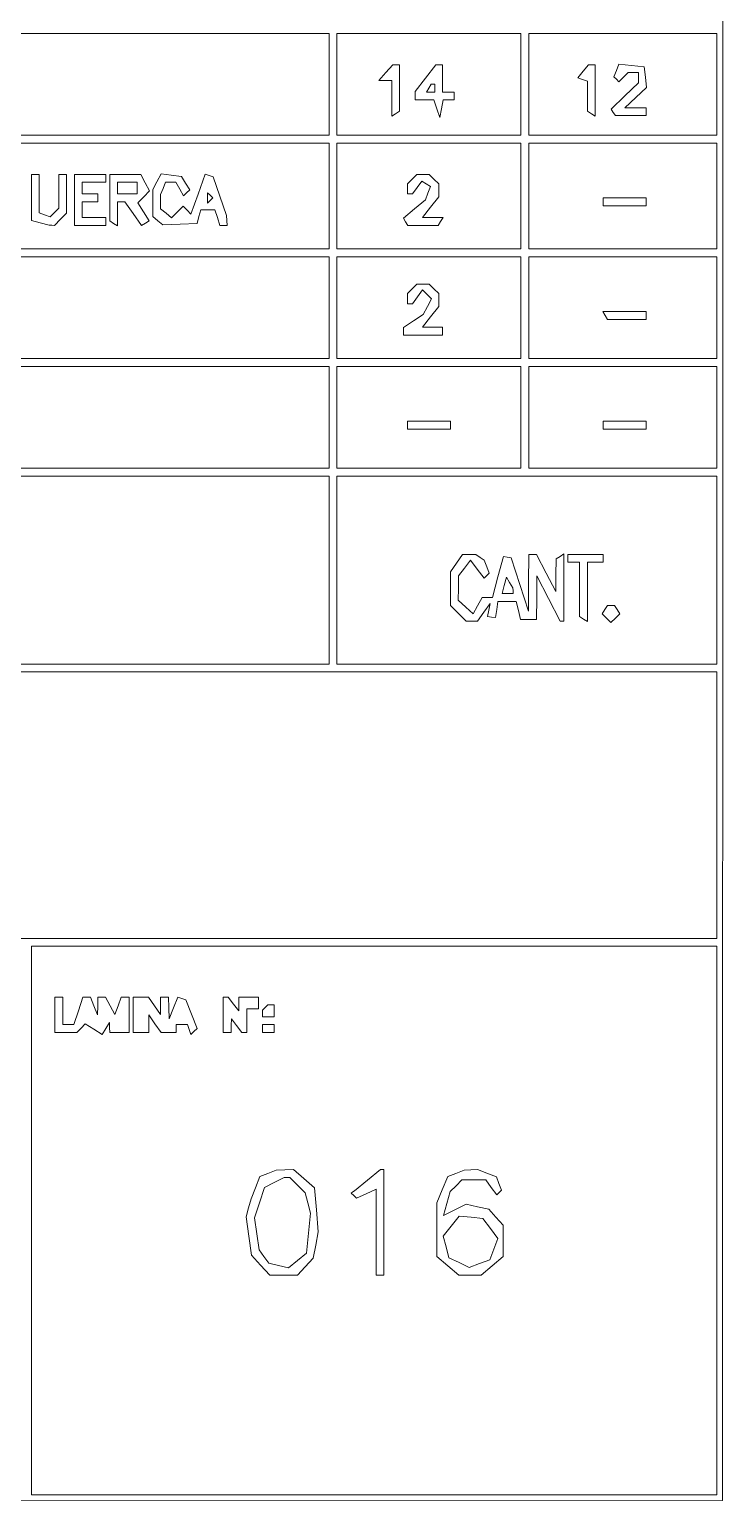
# Paper-space layout 'AN-04-DGE-016' of a CAD drawing. Header units: metres, sheet in millimetres. Extents: x 12 to 194, y 4 to 291.
# Drawn here: x 171.49 to 193.75, y 24.58 to 71.73 of the extents above; entities that cross this region are included whole.
import ezdxf

# ---------------------------------------------------------------- set-up
doc = ezdxf.new("R2010")
doc.units = ezdxf.units.M
doc.layers.add('DGE_CONTORNOS', color=7, linetype='Continuous', lineweight=0)
doc.layers.add('DGE_DATOS', color=7, linetype='Continuous', lineweight=0)

# ---------------------------------------------------------------- blocks, each defined once
blk = doc.blocks.new('LP_REF_DGE_MT_016')
at = {"layer": 'DGE_CONTORNOS'}
for points in [[(29.573, 147.42), (29.573, 24.576), (111.629, 24.607), (193.685, 24.639), (193.716, 147.451), (193.747, 270.264), (111.66, 270.264), (29.573, 270.264)], [(181.08, 69.976), (181.08, 68.346), (121.38, 68.346), (61.68, 68.346), (61.68, 69.976), (61.68, 71.607), (121.38, 71.607), (181.08, 71.607)], [(187.226, 69.976), (187.226, 68.346), (184.278, 68.346), (181.331, 68.346), (181.331, 69.976), (181.331, 71.607), (184.278, 71.607), (187.226, 71.607)], [(193.497, 69.976), (193.497, 68.346), (190.486, 68.346), (187.476, 68.346), (187.476, 69.976), (187.476, 71.607), (190.486, 71.607), (193.497, 71.607)], [(182.899, 70.352), (182.672, 70.102), (182.879, 70.102), (183.087, 70.102), (183.087, 69.53), (183.087, 68.958), (183.212, 69.036), (183.337, 69.113), (183.337, 69.858), (183.337, 70.603), (183.232, 70.603), (183.126, 70.603)], [(184.168, 70.173), (183.839, 69.742), (183.839, 69.608), (183.839, 69.475), (184.138, 69.475), (184.437, 69.475), (184.53, 69.192), (184.624, 68.91), (184.679, 69.192), (184.735, 69.475), (184.914, 69.475), (185.093, 69.475), (185.093, 69.6), (185.093, 69.725), (184.905, 69.725), (184.717, 69.725), (184.717, 70.164), (184.717, 70.603), (184.607, 70.603), (184.496, 70.603)], [(189.216, 70.395), (189.044, 70.186), (189.201, 70.133), (189.358, 70.081), (189.358, 69.597), (189.358, 69.113), (189.483, 69.036), (189.608, 68.958), (189.608, 69.781), (189.608, 70.603), (189.498, 70.603), (189.388, 70.603)], [(190.282, 70.418), (190.205, 70.216), (190.285, 70.136), (190.365, 70.056), (190.514, 70.204), (190.662, 70.352), (190.825, 70.352), (190.988, 70.352), (190.988, 70.189), (190.988, 70.025), (190.554, 69.605), (190.12, 69.184), (190.185, 69.078), (190.25, 68.973), (190.745, 68.973), (191.239, 68.973), (191.239, 69.098), (191.239, 69.224), (190.895, 69.224), (190.552, 69.224), (190.903, 69.549), (191.253, 69.874), (191.215, 70.207), (191.176, 70.541), (190.768, 70.58), (190.359, 70.619)], [(184.466, 69.851), (184.466, 69.725), (184.333, 69.725), (184.201, 69.725), (184.278, 69.851), (184.356, 69.976), (184.411, 69.976), (184.466, 69.976)], [(181.08, 66.402), (181.08, 64.709), (121.38, 64.709), (61.68, 64.709), (61.68, 66.402), (61.68, 68.095), (121.38, 68.095), (181.08, 68.095)], [(187.226, 66.402), (187.226, 64.709), (184.278, 64.709), (181.331, 64.709), (181.331, 66.402), (181.331, 68.095), (184.278, 68.095), (187.226, 68.095)], [(193.497, 66.402), (193.497, 64.709), (190.486, 64.709), (187.476, 64.709), (187.476, 66.402), (187.476, 68.095), (190.486, 68.095), (193.497, 68.095)], [(171.548, 66.354), (171.548, 65.616), (171.83, 65.54), (172.112, 65.465), (172.198, 65.463), (172.283, 65.461), (172.48, 65.658), (172.677, 65.855), (172.677, 66.474), (172.677, 67.092), (172.551, 67.092), (172.426, 67.092), (172.426, 66.552), (172.426, 66.013), (172.285, 65.872), (172.145, 65.732), (171.972, 65.798), (171.799, 65.864), (171.799, 66.478), (171.799, 67.092), (171.673, 67.092), (171.548, 67.092)], [(172.928, 66.276), (172.928, 65.461), (173.429, 65.461), (173.931, 65.461), (173.931, 65.587), (173.931, 65.712), (173.555, 65.712), (173.178, 65.712), (173.178, 65.963), (173.178, 66.214), (173.429, 66.214), (173.68, 66.214), (173.68, 66.339), (173.68, 66.465), (173.429, 66.465), (173.178, 66.465), (173.178, 66.653), (173.178, 66.841), (173.555, 66.841), (173.931, 66.841), (173.931, 66.966), (173.931, 67.092), (173.429, 67.092), (172.928, 67.092)], [(174.056, 66.347), (174.056, 65.601), (174.182, 65.524), (174.307, 65.446), (174.307, 65.83), (174.307, 66.214), (174.424, 66.214), (174.541, 66.214), (174.81, 65.836), (175.079, 65.458), (175.202, 65.534), (175.324, 65.61), (175.138, 65.894), (174.952, 66.178), (175.144, 66.369), (175.335, 66.561), (175.193, 66.826), (175.051, 67.092), (174.554, 67.092), (174.056, 67.092)], [(175.57, 66.857), (175.436, 66.606), (175.436, 66.175), (175.436, 65.743), (175.599, 65.608), (175.762, 65.473), (176.308, 65.494), (176.853, 65.516), (176.912, 65.74), (176.97, 65.963), (177.198, 65.963), (177.426, 65.963), (177.505, 65.712), (177.585, 65.461), (177.702, 65.461), (177.819, 65.461), (177.809, 65.618), (177.8, 65.775), (177.582, 66.394), (177.364, 67.014), (177.24, 67.055), (177.117, 67.096), (176.888, 66.457), (176.658, 65.819), (176.532, 65.946), (176.405, 66.072), (176.221, 65.888), (176.037, 65.703), (175.862, 65.849), (175.687, 65.994), (175.687, 66.219), (175.687, 66.444), (175.763, 66.642), (175.839, 66.841), (176.008, 66.841), (176.176, 66.841), (176.298, 66.622), (176.421, 66.404), (176.52, 66.503), (176.619, 66.602), (176.485, 66.816), (176.351, 67.029), (176.028, 67.068), (175.704, 67.107)], [(183.739, 66.941), (183.588, 66.791), (183.588, 66.628), (183.588, 66.465), (183.669, 66.465), (183.749, 66.465), (183.9, 66.672), (184.052, 66.879), (184.191, 66.793), (184.33, 66.707), (184.248, 66.495), (184.167, 66.282), (183.814, 65.986), (183.462, 65.689), (183.533, 65.575), (183.603, 65.461), (184.09, 65.461), (184.577, 65.461), (184.654, 65.587), (184.732, 65.712), (184.402, 65.712), (184.072, 65.712), (184.332, 66.043), (184.592, 66.373), (184.592, 66.582), (184.592, 66.791), (184.441, 66.941), (184.291, 67.092), (184.09, 67.092), (183.889, 67.092)], [(174.934, 66.653), (174.934, 66.465), (174.621, 66.465), (174.307, 66.465), (174.307, 66.653), (174.307, 66.841), (174.621, 66.841), (174.934, 66.841)], [(177.276, 66.256), (177.192, 66.172), (177.192, 66.339), (177.192, 66.506), (177.276, 66.423), (177.359, 66.339)], [(189.859, 66.214), (189.859, 66.088), (190.549, 66.088), (191.239, 66.088), (191.239, 66.214), (191.239, 66.339), (190.549, 66.339), (189.859, 66.339)], [(181.08, 62.828), (181.08, 61.197), (121.38, 61.197), (61.68, 61.197), (61.68, 62.828), (61.68, 64.458), (121.38, 64.458), (181.08, 64.458)], [(187.226, 62.828), (187.226, 61.197), (184.278, 61.197), (181.331, 61.197), (181.331, 62.828), (181.331, 64.458), (184.278, 64.458), (187.226, 64.458)], [(193.497, 62.828), (193.497, 61.197), (190.486, 61.197), (187.476, 61.197), (187.476, 62.828), (187.476, 64.458), (190.486, 64.458), (193.497, 64.458)], [(183.739, 63.43), (183.588, 63.279), (183.588, 63.116), (183.588, 62.953), (183.669, 62.953), (183.749, 62.953), (183.911, 63.172), (184.073, 63.392), (184.219, 63.249), (184.364, 63.105), (184.232, 62.859), (184.1, 62.612), (183.782, 62.403), (183.463, 62.195), (183.463, 62.072), (183.463, 61.95), (184.09, 61.95), (184.717, 61.95), (184.717, 62.075), (184.717, 62.2), (184.394, 62.2), (184.072, 62.2), (184.332, 62.531), (184.592, 62.861), (184.592, 63.07), (184.592, 63.279), (184.441, 63.43), (184.291, 63.58), (184.09, 63.58), (183.889, 63.58)], [(189.922, 62.577), (190, 62.451), (190.619, 62.451), (191.239, 62.451), (191.239, 62.577), (191.239, 62.702), (190.542, 62.702), (189.845, 62.702)], [(181.08, 59.316), (181.08, 57.686), (121.38, 57.686), (61.68, 57.686), (61.68, 59.316), (61.68, 60.946), (121.38, 60.946), (181.08, 60.946)], [(187.226, 59.316), (187.226, 57.686), (184.278, 57.686), (181.331, 57.686), (181.331, 59.316), (181.331, 60.946), (184.278, 60.946), (187.226, 60.946)], [(193.497, 59.316), (193.497, 57.686), (190.486, 57.686), (187.476, 57.686), (187.476, 59.316), (187.476, 60.946), (190.486, 60.946), (193.497, 60.946)], [(183.588, 59.065), (183.588, 58.94), (184.278, 58.94), (184.968, 58.94), (184.968, 59.065), (184.968, 59.191), (184.278, 59.191), (183.588, 59.191)], [(189.859, 59.065), (189.859, 58.94), (190.549, 58.94), (191.239, 58.94), (191.239, 59.065), (191.239, 59.191), (190.549, 59.191), (189.859, 59.191)], [(181.08, 54.425), (181.08, 51.415), (121.38, 51.415), (61.68, 51.415), (61.68, 54.425), (61.68, 57.435), (121.38, 57.435), (181.08, 57.435)], [(193.497, 54.425), (193.497, 51.415), (187.414, 51.415), (181.331, 51.415), (181.331, 54.425), (181.331, 57.435), (187.414, 57.435), (193.497, 57.435)], [(185.163, 54.648), (184.968, 54.369), (184.968, 53.832), (184.968, 53.296), (185.219, 53.045), (185.47, 52.794), (185.651, 52.794), (185.832, 52.794), (186.035, 53.077), (186.239, 53.359), (186.199, 53.147), (186.159, 52.936), (186.285, 52.923), (186.41, 52.91), (186.45, 53.166), (186.49, 53.421), (186.782, 53.421), (187.073, 53.421), (187.145, 53.135), (187.217, 52.848), (187.472, 52.848), (187.727, 52.848), (187.733, 53.542), (187.739, 54.237), (188.111, 53.515), (188.484, 52.794), (188.544, 52.794), (188.605, 52.794), (188.605, 53.868), (188.605, 54.941), (188.48, 54.864), (188.354, 54.786), (188.348, 54.261), (188.343, 53.735), (188.032, 54.331), (187.722, 54.926), (187.599, 54.926), (187.476, 54.926), (187.47, 54.017), (187.464, 53.108), (187.188, 53.965), (186.912, 54.821), (186.788, 54.843), (186.663, 54.864), (186.487, 54.205), (186.311, 53.547), (186.146, 53.547), (185.98, 53.547), (185.84, 53.286), (185.701, 53.024), (185.46, 53.242), (185.219, 53.46), (185.223, 53.848), (185.227, 54.237), (185.417, 54.487), (185.608, 54.738), (185.826, 54.45), (186.044, 54.163), (186.124, 54.243), (186.205, 54.324), (186.129, 54.531), (186.052, 54.738), (185.918, 54.83), (185.783, 54.923), (185.571, 54.924), (185.358, 54.926)], [(188.731, 54.801), (188.731, 54.676), (188.919, 54.676), (189.107, 54.676), (189.107, 53.805), (189.107, 52.935), (189.232, 52.857), (189.358, 52.78), (189.358, 53.728), (189.358, 54.676), (189.608, 54.676), (189.859, 54.676), (189.859, 54.801), (189.859, 54.926), (189.295, 54.926), (188.731, 54.926)], [(186.973, 53.766), (186.975, 53.672), (186.798, 53.672), (186.622, 53.672), (186.69, 53.934), (186.759, 54.195), (186.865, 54.028), (186.971, 53.86)], [(189.915, 53.16), (189.831, 53.023), (189.971, 52.884), (190.11, 52.744), (190.25, 52.884), (190.389, 53.023), (190.305, 53.16), (190.221, 53.296), (190.11, 53.296), (190, 53.296)], [(193.497, 46.9), (193.497, 42.636), (118.307, 42.636), (43.118, 42.636), (43.118, 46.9), (43.118, 51.164), (118.307, 51.164), (193.497, 51.164)], [(193.497, 33.606), (193.497, 24.827), (182.522, 24.827), (171.548, 24.827), (171.548, 33.606), (171.548, 42.385), (182.522, 42.385), (193.497, 42.385)], [(172.301, 40.19), (172.301, 39.626), (172.652, 39.626), (173.003, 39.626), (173.139, 39.761), (173.274, 39.897), (173.544, 39.73), (173.813, 39.563), (173.933, 39.751), (174.053, 39.939), (174.054, 39.783), (174.056, 39.626), (174.37, 39.626), (174.684, 39.626), (174.684, 40.19), (174.684, 40.754), (174.554, 40.754), (174.425, 40.754), (174.322, 40.477), (174.219, 40.199), (174.071, 40.477), (173.922, 40.754), (173.801, 40.754), (173.68, 40.754), (173.672, 40.472), (173.664, 40.19), (173.551, 40.472), (173.437, 40.754), (173.318, 40.754), (173.198, 40.754), (173.053, 40.316), (172.908, 39.877), (172.73, 39.877), (172.551, 39.877), (172.551, 40.316), (172.551, 40.754), (172.426, 40.754), (172.301, 40.754)], [(174.809, 40.19), (174.809, 39.626), (175.06, 39.626), (175.311, 39.626), (175.311, 39.904), (175.311, 40.183), (175.506, 39.904), (175.701, 39.626), (175.945, 39.626), (176.189, 39.626), (176.189, 39.751), (176.189, 39.877), (176.366, 39.877), (176.544, 39.877), (176.6, 39.72), (176.656, 39.563), (176.754, 39.654), (176.852, 39.746), (176.676, 40.209), (176.499, 40.672), (176.369, 40.715), (176.238, 40.759), (176.101, 40.412), (175.964, 40.065), (175.951, 40.41), (175.938, 40.754), (175.812, 40.754), (175.687, 40.754), (175.687, 40.476), (175.687, 40.197), (175.492, 40.476), (175.296, 40.754), (175.053, 40.754), (174.809, 40.754)], [(177.694, 40.19), (177.694, 39.626), (177.819, 39.626), (177.944, 39.626), (177.948, 39.845), (177.952, 40.065), (178.119, 39.845), (178.286, 39.626), (178.366, 39.626), (178.446, 39.626), (178.446, 40.002), (178.446, 40.378), (178.634, 40.378), (178.822, 40.378), (178.822, 40.566), (178.822, 40.754), (178.509, 40.754), (178.195, 40.754), (178.191, 40.535), (178.187, 40.316), (178.021, 40.535), (177.854, 40.754), (177.774, 40.754), (177.694, 40.754)], [(179.031, 40.42), (178.948, 40.336), (178.948, 40.232), (178.948, 40.127), (179.136, 40.127), (179.324, 40.127), (179.324, 40.316), (179.324, 40.504), (179.22, 40.504), (179.115, 40.504)], [(178.948, 39.751), (178.948, 39.626), (179.136, 39.626), (179.324, 39.626), (179.324, 39.751), (179.324, 39.877), (179.136, 39.877), (178.948, 39.877)], [(179.125, 35.114), (178.862, 35.008), (178.725, 34.652), (178.588, 34.296), (178.506, 34.006), (178.425, 33.717), (178.509, 33.103), (178.593, 32.49), (178.89, 32.17), (179.187, 31.85), (179.627, 31.85), (180.067, 31.85), (180.321, 32.123), (180.575, 32.396), (180.654, 32.818), (180.734, 33.241), (180.675, 33.946), (180.617, 34.652), (180.277, 34.944), (179.937, 35.236), (179.662, 35.228), (179.387, 35.22)], [(180.073, 34.738), (180.321, 34.49), (180.402, 34.167), (180.483, 33.843), (180.422, 33.199), (180.36, 32.556), (180.069, 32.321), (179.779, 32.085), (179.465, 32.164), (179.151, 32.243), (178.997, 32.454), (178.842, 32.665), (178.765, 33.175), (178.688, 33.685), (178.849, 34.175), (179.011, 34.665), (179.324, 34.823), (179.638, 34.982), (179.732, 34.984), (179.826, 34.985)], [(182.312, 34.898), (181.895, 34.559), (181.843, 34.521), (181.791, 34.484), (181.874, 34.401), (181.957, 34.318), (182.271, 34.461), (182.585, 34.604), (182.585, 33.227), (182.585, 31.85), (182.71, 31.85), (182.836, 31.85), (182.836, 33.543), (182.836, 35.236), (182.783, 35.236), (182.73, 35.236)], [(185.145, 35.114), (184.882, 35.008), (184.706, 34.589), (184.529, 34.17), (184.53, 33.312), (184.531, 32.454), (184.882, 32.152), (185.233, 31.85), (185.595, 31.85), (185.957, 31.85), (186.306, 32.15), (186.655, 32.45), (186.655, 32.955), (186.655, 33.46), (186.426, 33.714), (186.196, 33.968), (185.834, 34.047), (185.472, 34.127), (185.108, 33.945), (184.744, 33.764), (184.854, 34.149), (184.965, 34.535), (185.149, 34.718), (185.332, 34.902), (185.717, 34.902), (186.101, 34.902), (186.277, 34.662), (186.452, 34.421), (186.528, 34.497), (186.604, 34.573), (186.522, 34.789), (186.439, 35.005), (186.134, 35.12), (185.83, 35.236), (185.618, 35.228), (185.407, 35.22)], [(186.247, 33.348), (186.485, 33.028), (186.356, 32.687), (186.227, 32.347), (185.899, 32.223), (185.572, 32.098), (185.247, 32.256), (184.921, 32.414), (184.831, 32.757), (184.74, 33.099), (184.994, 33.422), (185.248, 33.745), (185.629, 33.707), (186.009, 33.669)]]:
    blk.add_lwpolyline(points, close=True, dxfattribs=at)

psp = doc.layouts.new('AN-04-DGE-016')

# ---------------------------------------------------------------- block references
at = {"layer": 'DGE_DATOS'}
psp.add_blockref('LP_REF_DGE_MT_016', (0, 0), dxfattribs=at)

doc.saveas('drawing.dxf')
